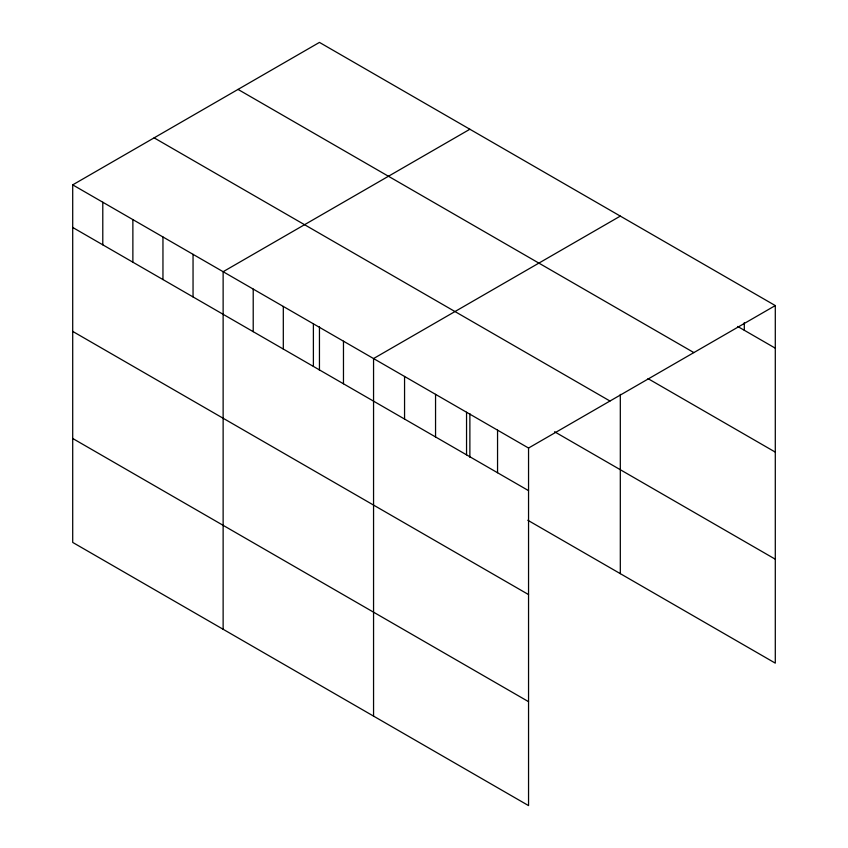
<?xml version="1.0" encoding="UTF-8"?>
<svg xmlns="http://www.w3.org/2000/svg" width="848" height="848" viewBox="0 0 848 848"><rect width="100%" height="100%" fill="white"/><g stroke="black" fill="none" stroke-linecap="round" stroke-linejoin="round"><path stroke-width="1.27" d="M72.705 184.864L528.548 448.041L528.548 805.6L72.705 542.423L72.705 184.864L319.452 42.4L775.295 305.577L775.295 663.136L527.827 520.259M469.877 129.246L223.13 271.71L223.13 629.269M620.312 216.102L373.555 358.556L373.555 716.115M528.548 448.041L775.295 305.577M737.665 326.448L775.295 348.178M238.023 89.411L693.876 352.598M647.989 378.611L775.295 452.111M154.124 137.853L609.977 401.03M554.571 431.759L775.295 559.203M72.705 227.455L528.548 490.642M72.705 331.398L528.548 594.575M72.705 438.48L528.548 701.667M744.3 322.537L744.3 330.285M620.312 394.362L620.312 573.661M497.553 430.148L497.553 472.739M469.877 413.665L469.877 457.295M466.548 412.245L466.548 454.846M435.554 394.352L435.554 436.953M404.56 376.459L404.56 419.05M343.472 341.193L343.472 383.784M319.452 326.819L319.452 370.449M313.389 323.819L313.389 366.421M283.306 306.446L283.306 349.047M253.213 289.083L253.213 331.674M193.047 254.336L193.047 296.938M162.954 236.974L162.954 279.564M132.871 219.6L132.871 262.202M102.788 202.227L102.788 244.828"/></g></svg>
